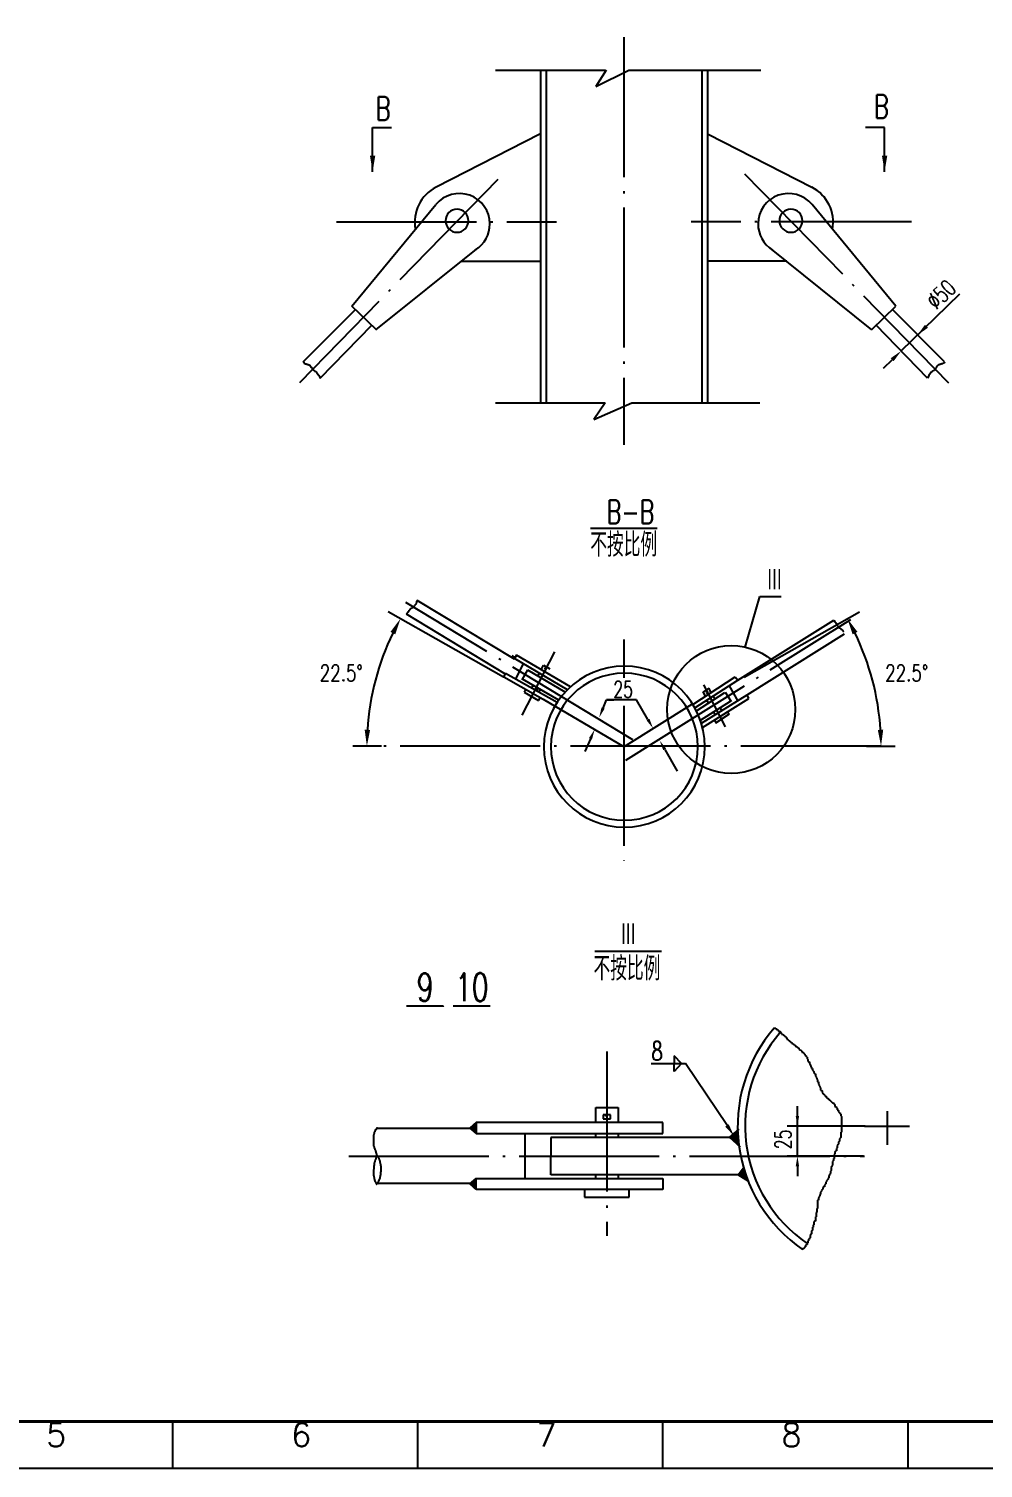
# Model space of a CAD drawing. Extents: x 2817 to 3664, y -393 to 201.
# Drawn here: x 3048.5 to 3252.9, y -392.6 to -84.2 of the extents above; entities that cross this region are included whole.
import ezdxf
from ezdxf.enums import TextEntityAlignment as Align

# ---------------------------------------------------------------- set-up
doc = ezdxf.new("R2010")
doc.units = 0
doc.header["$MEASUREMENT"] = 0
doc.linetypes.add('DASHDOT-M', pattern=[36.5, 30, -3, 0.5, -3])
doc.layers.get('0').update_dxf_attribs({"linetype": 'CONTINUOUS'})
doc.layers.get('DEFPOINTS').update_dxf_attribs({"linetype": 'CONTINUOUS'})
for name, color, linetype in [('CEN', 1, 'DASHDOT-M'), ('DIM', 5, 'CONTINUOUS'), ('TK', 5, 'CONTINUOUS')]:
    doc.layers.add(name, color=color, linetype=linetype)
doc.styles.add('HZTXT', font='txt', dxfattribs={"width": 0.75, "bigfont": 'HZTXT'})
doc.styles.add('ROMANS', font='TXT.SHX', dxfattribs={"width": 0.7, "height": 6})
doc.dimstyles.get("Standard").update_dxf_attribs({"dimtxt": 3.5, "dimasz": 3.5, "dimexe": 3, "dimexo": 0.063, "dimgap": 0.8, "dimtad": 1, "dimzin": 0, "dimdsep": 46, "dimtxsty": 'HZTXT', "dimcen": 0.09, "dimclrd": 5, "dimclre": 5, "dimclrt": 1, "dimadec": 0, "dimazin": 0, "dimtfac": 0.857143, "dimtofl": 0, "dimtmove": 2, "dimatfit": 3, "dimfxl": 0, "dimtolj": 1, "dimtzin": 0, "dimarcsym": 0})

# ---------------------------------------------------------------- blocks, each defined once
blk = doc.blocks.new('*X1')
at = {"color": 0}
for p, q in [((905.37, 313.39), (906.66, 314.67)), ((905.85, 312.98), (905.37, 313.46)), ((905.47, 313.31), (907, 314.84)), ((907, 312.01), (905.47, 313.54)), ((905.56, 313.23), (907, 314.66)), ((907, 312.19), (905.56, 313.63)), ((907, 312.36), (905.65, 313.72)), ((905.66, 313.15), (907, 314.49)), ((907, 312.54), (905.74, 313.8)), ((905.75, 313.06), (907, 314.31)), ((907, 312.72), (905.83, 313.89)), ((905.85, 312.98), (907, 314.13)), ((907, 312.89), (905.92, 313.97)), ((905.94, 312.9), (907, 313.96)), ((907, 313.07), (906.01, 314.06)), ((906.04, 312.82), (907, 313.78)), ((907, 313.25), (906.1, 314.15)), ((906.14, 312.74), (907, 313.6)), ((907, 313.42), (906.19, 314.23)), ((906.23, 312.66), (907, 313.43)), ((907, 313.6), (906.28, 314.32)), ((906.33, 312.58), (907, 313.25)), ((907, 313.78), (906.37, 314.4)), ((906.42, 312.49), (907, 313.07)), ((907, 313.95), (906.46, 314.49)), ((906.52, 312.41), (907, 312.9)), ((907, 314.13), (906.55, 314.58)), ((906.61, 312.33), (907, 312.72)), ((907, 314.31), (906.64, 314.66)), ((906.71, 312.25), (907, 312.54)), ((907, 314.48), (906.74, 314.75)), ((906.8, 312.17), (907, 312.37)), ((907, 314.66), (906.83, 314.83)), ((907, 314.84), (906.92, 314.92)), ((906.9, 312.09), (907, 312.19)), ((906.99, 312.01), (907, 312.01))]:
    blk.add_line(p, q, dxfattribs=at)
blk = doc.blocks.new('*D9')
at = {"color": 5, "linetype": 'ByBlock'}
for p, q in [((3055.68, 1413.24), (3030.98, 1427.23)), ((3029.52, 1398.44), (3023.39, 1398.44))]:
    blk.add_line(p, q, dxfattribs=at)
blk.add_arc((3081.81, 1398.44), 55.42, 154.094, 176.3808, dxfattribs=at)
for points in [[(3031.45, 1422.92), (3032.48, 1422.38), (3033.59, 1425.75)], [(3027.09, 1401.92), (3025.92, 1401.96), (3026.39, 1398.44)]]:
    blk.add_solid(points, dxfattribs=at)
at = {"layer": 'DEFPOINTS', "color": 0, "linetype": 'ByBlock'}
for p in [(3029.63, 1417.11), (3055.73, 1413.21), (3066.66, 1407.02), (3029.58, 1398.44), (3119.91, 1398.44)]:
    blk.add_point(p, dxfattribs=at)
at = {"color": 1, "linetype": 'ByBlock', "insert": (3020.9, 1414.11), "char_height": 3.5, "attachment_point": 5, "style": 'HZTXT'}
blk.add_mtext('\\A1;22.5°', dxfattribs=at)
blk = doc.blocks.new('*D17')
at = {"color": 5, "linetype": 'ByBlock'}
for p, q in [((3201.77, -223.12), (3226.47, -209.13)), ((3227.94, -237.92), (3234.06, -237.92))]:
    blk.add_line(p, q, dxfattribs=at)
blk.add_arc((3175.64, -237.92), 55.42, 3.6192, 25.906, dxfattribs=at)
for points in [[(3224.97, -213.98), (3226.01, -213.43), (3223.86, -210.61)], [(3231.53, -234.4), (3230.37, -234.44), (3231.06, -237.92)]]:
    blk.add_solid(points, dxfattribs=at)
at = {"layer": 'DEFPOINTS', "color": 0, "linetype": 'ByBlock'}
for p in [(3227.82, -219.25), (3201.72, -223.15), (3190.79, -229.34), (3137.55, -237.92), (3227.87, -237.92)]:
    blk.add_point(p, dxfattribs=at)
at = {"color": 1, "linetype": 'ByBlock', "insert": (3236.55, -222.25), "char_height": 3.5, "attachment_point": 5, "style": 'HZTXT'}
blk.add_mtext('\\A1;22.5°', dxfattribs=at)

msp = doc.modelspace()

# ---------------------------------------------------------------- linework, layer by layer
for p, q in [((3158.1217, -93.0902), (3158.1217, -164.2016)), ((3159.3217, -93.0902), (3159.3217, -164.2016)), ((3192.6876, -93.0902), (3192.6876, -164.2016)), ((3193.8876, -93.0902), (3193.8876, -164.2016)), ((3122.1773, -105.4081), (3126.2473, -105.4081)), ((3157.9567, -106.8026), (3135.7785, -118.1683)), ((3194.0526, -106.8026), (3216.2307, -118.1683)), ((3231.8252, -105.4081), (3227.7552, -105.4081)), ((3117.7507, -143.6427), (3135.7313, -121.8893)), ((3234.2586, -143.6427), (3216.278, -121.8893)), ((3122.8871, -148.7023), (3144.756, -131.1528)), ((3229.1222, -148.7023), (3207.2533, -131.1528)), ((3141.1534, -134.0438), (3157.9567, -134.0438)), ((3210.8559, -134.0438), (3194.0526, -134.0438)), ((3107.3369, -155.5966), (3118.5076, -144.3807)), ((3122.9161, -148.679), (3117.7507, -143.6427)), ((3229.0932, -148.679), (3234.2586, -143.6427)), ((3244.6567, -155.581), (3233.5017, -144.3807)), ((3110.9586, -159.1097), (3121.9827, -147.769)), ((3241.014, -159.0719), (3230.0266, -147.769)), ((3150.631, -222.4844), (3129.4632, -209.6709)), ((3152.58, -219.3223), (3131.7173, -206.6936)), ((3200.3753, -223.7836), (3220.9425, -210.938)), ((3202.3683, -226.9182), (3223.2336, -213.8863)), ((3153.0158, -218.4286), (3152.5284, -219.149)), ((3164.5812, -225.2343), (3153.0158, -218.4286)), ((3163.8998, -225.8773), (3152.5284, -219.149)), ((3154.4158, -220.2657), (3152.7247, -223.6218)), ((3155.3642, -221.5978), (3154.1672, -223.6799)), ((3163.4454, -226.3476), (3155.3967, -221.6406)), ((3158.2976, -221.5367), (3158.7915, -220.5998)), ((3158.7915, -220.5998), (3160.1402, -221.3702)), ((3150.291, -223.1481), (3150.6712, -222.3658)), ((3161.2161, -229.3355), (3150.291, -223.1481)), ((3161.6929, -228.573), (3150.6712, -222.3658)), ((3162.0563, -228.0456), (3154.2631, -223.604)), ((3156.2148, -225.4879), (3156.5275, -224.8946)), ((3157.5722, -222.9128), (3157.8854, -222.3187)), ((3190.7656, -228.9717), (3199.8576, -223.0847)), ((3191.216, -229.7455), (3200.3753, -223.7836)), ((3198.5374, -224.98), (3200.3702, -228.2607)), ((3199.8576, -223.0847), (3200.3753, -223.7836)), ((3155.0778, -225.776), (3154.6686, -226.3808)), ((3154.6686, -226.3808), (3157.6895, -228.1156)), ((3157.5489, -225.4361), (3157.3327, -226.0638)), ((3158.0175, -227.4805), (3157.6895, -228.1156)), ((3158.0448, -225.7593), (3157.7493, -226.3521)), ((3191.5173, -230.321), (3197.6161, -226.3955)), ((3192.5887, -232.9901), (3202.3683, -226.9182)), ((3192.8381, -233.8903), (3202.7815, -227.6835)), ((3194.1799, -225.5006), (3192.8653, -226.328)), ((3192.906, -226.2954), (3193.4122, -227.2106)), ((3193.7839, -228.1583), (3194.1052, -228.7392)), ((3194.7134, -226.4156), (3194.1799, -225.5006)), ((3195.4969, -227.7595), (3195.1586, -227.1793)), ((3197.6467, -226.3513), (3198.9315, -228.3804)), ((3202.7815, -227.6835), (3202.3683, -226.9182)), ((3192.3821, -232.3595), (3198.8325, -228.3087)), ((3195.1463, -230.6236), (3195.4669, -231.2031)), ((3198.546, -231.1003), (3195.6019, -232.9625)), ((3196.963, -230.2742), (3196.6252, -229.6948)), ((3198.1113, -230.5135), (3198.546, -231.1003)), ((3195.3884, -232.3894), (3195.7432, -233.0099)), ((3169.9461, -315.3268), (3174.7461, -315.3268)), ((3169.9461, -318.5268), (3169.9461, -315.3268)), ((3171.5461, -316.9268), (3171.5461, -317.7268)), ((3173.1461, -316.9268), (3171.5461, -316.9268)), ((3173.1461, -317.7268), (3173.1461, -316.9268)), ((3174.7461, -315.3268), (3174.7461, -318.5268)), ((3143.0412, -319.8128), (3123.1196, -319.8128)), ((3144.3461, -318.5268), (3143.0151, -319.7905)), ((3143.0151, -319.7905), (3144.3461, -320.9268)), ((3184.3461, -318.5268), (3144.3461, -318.5268)), ((3144.3461, -318.5268), (3144.3461, -320.9268)), ((3171.5461, -317.7268), (3173.1461, -317.7268)), ((3184.3461, -320.9268), (3184.3461, -318.5268)), ((3200.5786, -319.9681), (3198.5743, -321.7153)), ((3144.3461, -320.9268), (3172.3461, -320.9268)), ((3154.7461, -320.9268), (3154.7461, -330.5268)), ((3198.5875, -321.7268), (3160.3461, -321.7268)), ((3160.3461, -321.7268), (3160.3461, -325.7268)), ((3169.9461, -321.7268), (3169.9461, -320.9268)), ((3172.3461, -320.9268), (3184.3461, -320.9268)), ((3174.7461, -320.9268), (3174.7461, -321.7268)), ((3198.5743, -321.7153), (3200.9197, -323.7608)), ((3160.3461, -329.7268), (3160.3461, -325.7268)), ((3200.4507, -329.7268), (3160.3461, -329.7268)), ((3169.9461, -330.5268), (3169.9461, -329.7268)), ((3174.7461, -329.7268), (3174.7461, -330.5268)), ((3200.4506, -329.7269), (3201.73, -328.0223)), ((3202.7534, -331.1758), (3200.4506, -329.7269)), ((3144.3747, -331.6408), (3123.1196, -331.6408)), ((3143.0151, -331.663), (3144.3461, -330.5268)), ((3144.3461, -332.9268), (3143.0151, -331.663)), ((3144.3461, -330.5268), (3172.3461, -330.5268)), ((3144.3461, -332.9268), (3144.3461, -330.5268)), ((3184.3461, -332.9268), (3144.3461, -332.9268)), ((3167.5461, -332.9268), (3167.5461, -334.5268)), ((3172.3461, -330.5268), (3184.3461, -330.5268)), ((3177.1461, -334.5268), (3177.1461, -332.9268)), ((3184.3461, -330.5268), (3184.3461, -332.9268)), ((3167.5461, -334.5268), (3177.1461, -334.5268))]:
    msp.add_line(p, q)
at = {"color": 0}
for p, q in [((3144.3461, -318.6571), (3144.2793, -318.5903)), ((3198.7182, -321.8407), (3200.3581, -320.2008)), ((3198.7937, -321.9066), (3200.3621, -320.3382)), ((3198.8692, -321.9725), (3200.3667, -320.475)), ((3144.2646, -320.8572), (3144.3461, -320.7756)), ((3144.3409, -320.9223), (3144.3461, -320.917))]:
    msp.add_line(p, q, dxfattribs=at)
for centre, radius, start, end in [((3139.6096, -125.6438), 8.4, 117.133988, 190.585139), ((3140.7606, -126.0464), 6.525, 360, 140.424037), ((3211.2487, -126.0464), 6.525, 39.575963, 180), ((3212.3997, -125.6438), 8.4, 349.414861, 62.866012), ((3140.249, -125.3646), 2.475, 0, 180), ((3211.7603, -125.3646), 2.475, 0, 180), ((3140.249, -125.3646), 2.475, 180, 0), ((3140.7606, -126.0464), 6.525, 302.257391, 0), ((3211.2487, -126.0464), 6.525, 180, 237.742609), ((3211.7603, -125.3646), 2.475, 180, 0), ((3176.0958, -238.0445), 17.25, 0, 180), ((3159.1949, -221.4211), 0.18, 172.5, 352.5), ((3159.1949, -221.4211), 0.18, 352.5, 172.5), ((3176.0958, -238.0445), 15.75, 0, 180), ((3193.812, -226.3384), 0.18, 9.948013, 189.948013), ((3193.812, -226.3384), 0.18, 189.948013, 9.948013), ((3176.0958, -238.0445), 17.25, 180, 0), ((3176.0958, -238.0445), 15.75, 180, 0), ((3232.3461, -319.3268), 32, 138.971742, 235.614221), ((3232.3461, -319.3268), 30.4, 138.751592, 235.749654)]:
    msp.add_arc(centre, radius, start, end)
at = {"layer": 'CEN'}
for p, q in [((3176.0046, -86.0014), (3176.0046, -173.3491)), ((3148.9742, -116.5202), (3106.5014, -160.0814)), ((3201.834, -115.2883), (3245.5079, -160.0814)), ((3114.442, -125.6126), (3161.5894, -125.6126)), ((3237.5673, -125.6126), (3190.4199, -125.6126)), ((3177.8908, -236.5504), (3129.2742, -207.1215)), ((3176.3734, -240.9052), (3224.5743, -210.8003)), ((3176.0046, -215.0854), (3176.0046, -223.2974)), ((3152.6968, -218.9001), (3152.0278, -218.5138)), ((3161.103, -217.7064), (3154.152, -231.2833)), ((3193.0435, -224.7509), (3197.6784, -233.804)), ((3176.1153, -238.1696), (3158.7718, -227.9076)), ((3175.9978, -238.0523), (3190.7016, -228.8688)), ((3176.0046, -229.3114), (3176.0046, -262.3897)), ((3231.0599, -237.9167), (3124.1351, -237.9167)), ((3172.3461, -303.3268), (3172.3461, -342.7927)), ((3232.3461, -316.1268), (3232.3461, -323.3268)), ((3227.5461, -319.3268), (3232.3461, -319.3268)), ((3232.3461, -319.3268), (3237.1461, -319.3268)), ((3117.0691, -325.7268), (3227.5461, -325.7268))]:
    msp.add_line(p, q, dxfattribs=at)
at = {"layer": 'DIM'}
for p, q in [((3148.4639, -93.0902), (3171.9685, -93.0902)), ((3169.9804, -96.6222), (3177.0492, -93.0902)), ((3172.1894, -93.0902), (3169.9804, -96.6222)), ((3177.0492, -93.0902), (3205.3241, -93.0902)), ((3242.7148, -146.0947), (3247.934, -141.006)), ((3235.3651, -153.2608), (3242.7148, -146.0947)), ((3107.3525, -155.581), (3107.4205, -155.7845)), ((3107.4205, -155.7845), (3107.5267, -155.8554)), ((3107.5267, -155.8554), (3107.633, -155.9262)), ((3107.633, -155.9262), (3107.7393, -155.997)), ((3107.7393, -155.997), (3107.8456, -155.997)), ((3107.8456, -155.997), (3107.9519, -156.0324)), ((3107.9519, -156.0324), (3108.0582, -156.1032)), ((3108.0582, -156.1032), (3108.1645, -156.1032)), ((3108.1645, -156.1032), (3108.2708, -156.1386)), ((3108.2708, -156.1386), (3108.377, -156.174)), ((3108.377, -156.174), (3108.4833, -156.2448)), ((3108.4833, -156.2448), (3108.5896, -156.2448)), ((3108.5896, -156.2448), (3108.6959, -156.3156)), ((3108.6959, -156.3156), (3108.9085, -156.5281)), ((3108.9085, -156.5281), (3109.0502, -156.7405)), ((3109.0502, -156.7405), (3109.1565, -156.8113)), ((3109.1565, -156.8113), (3109.1919, -156.9175)), ((3109.1919, -156.9175), (3109.2628, -157.0237)), ((3109.2628, -157.0237), (3109.4045, -157.2362)), ((3109.4045, -157.2362), (3109.5108, -157.307)), ((3233.4402, -155.1376), (3231.507, -157.0225)), ((3242.6048, -157.2362), (3242.4985, -157.307)), ((3242.7465, -157.0237), (3242.6048, -157.2362)), ((3242.8174, -156.9175), (3242.7465, -157.0237)), ((3242.8528, -156.8113), (3242.8174, -156.9175)), ((3242.9591, -156.7405), (3242.8528, -156.8113)), ((3243.1008, -156.5281), (3242.9591, -156.7405)), ((3243.3134, -156.3156), (3243.1008, -156.5281)), ((3243.4197, -156.2448), (3243.3134, -156.3156)), ((3243.526, -156.2448), (3243.4197, -156.2448)), ((3243.6322, -156.174), (3243.526, -156.2448)), ((3243.7385, -156.1386), (3243.6322, -156.174)), ((3243.8448, -156.1032), (3243.7385, -156.1386)), ((3243.9511, -156.1032), (3243.8448, -156.1032)), ((3244.0574, -156.0324), (3243.9511, -156.1032)), ((3244.1637, -155.997), (3244.0574, -156.0324)), ((3244.27, -155.997), (3244.1637, -155.997)), ((3244.3763, -155.9262), (3244.27, -155.997)), ((3244.4825, -155.8554), (3244.3763, -155.9262)), ((3244.5888, -155.7845), (3244.4825, -155.8554)), ((3244.6567, -155.581), (3244.5888, -155.7845)), ((3109.5108, -157.307), (3109.5816, -157.4132)), ((3109.5816, -157.4132), (3109.6879, -157.4486)), ((3109.6879, -157.4486), (3109.7588, -157.5548)), ((3109.7588, -157.5548), (3109.8651, -157.5902)), ((3109.8651, -157.5902), (3109.9714, -157.661)), ((3109.9714, -157.661), (3110.1839, -157.8026)), ((3110.1839, -157.8026), (3110.4674, -158.2275)), ((3110.4674, -158.2275), (3110.5382, -158.3337)), ((3110.5382, -158.3337), (3110.6799, -158.5462)), ((3110.6799, -158.5462), (3110.7508, -158.6524)), ((3110.7508, -158.6524), (3110.7862, -158.7586)), ((3110.7862, -158.7586), (3110.9953, -159.0719)), ((3241.2231, -158.7586), (3241.014, -159.0719)), ((3241.2585, -158.6524), (3241.2231, -158.7586)), ((3241.3293, -158.5462), (3241.2585, -158.6524)), ((3241.4711, -158.3337), (3241.3293, -158.5462)), ((3241.5419, -158.2275), (3241.4711, -158.3337)), ((3241.8254, -157.8026), (3241.5419, -158.2275)), ((3242.0379, -157.661), (3241.8254, -157.8026)), ((3242.1442, -157.5902), (3242.0379, -157.661)), ((3242.2505, -157.5548), (3242.1442, -157.5902)), ((3242.3214, -157.4486), (3242.2505, -157.5548)), ((3242.4276, -157.4132), (3242.3214, -157.4486)), ((3242.4985, -157.307), (3242.4276, -157.4132)), ((3148.4639, -164.3921), (3171.9685, -164.3921)), ((3169.5386, -167.9241), (3177.7119, -164.3921)), ((3171.9685, -164.3921), (3169.5386, -167.9241)), ((3177.7119, -164.3921), (3205.1032, -164.3921)), ((3168.8298, -191.2093), (3183.0858, -191.2093)), ((3201.952, -216.6833), (3205.0965, -205.8741)), ((3205.0965, -205.8741), (3209.646, -205.8741)), ((3129.7914, -209.1858), (3129.4632, -209.6709)), ((3129.8172, -208.9902), (3129.7914, -209.1858)), ((3129.915, -209.0031), (3129.8172, -208.9902)), ((3129.9768, -208.9118), (3129.915, -209.0031)), ((3130.0386, -208.8205), (3129.9768, -208.9118)), ((3130.1004, -208.7291), (3130.0386, -208.8205)), ((3130.1622, -208.6378), (3130.1004, -208.7291)), ((3130.2664, -208.6018), (3130.1622, -208.6378)), ((3130.2793, -208.504), (3130.2664, -208.6018)), ((3130.3836, -208.468), (3130.2793, -208.504)), ((3130.4879, -208.432), (3130.3836, -208.468)), ((3130.5497, -208.3407), (3130.4879, -208.432)), ((3130.6475, -208.3536), (3130.5497, -208.3407)), ((3130.7093, -208.2622), (3130.6475, -208.3536)), ((3130.8135, -208.2262), (3130.7093, -208.2622)), ((3130.8753, -208.1349), (3130.8135, -208.2262)), ((3130.9796, -208.0989), (3130.8753, -208.1349)), ((3131.0414, -208.0076), (3130.9796, -208.0989)), ((3131.1032, -207.9162), (3131.0414, -208.0076)), ((3131.165, -207.8249), (3131.1032, -207.9162)), ((3131.2268, -207.7336), (3131.165, -207.8249)), ((3131.3503, -207.5509), (3131.2268, -207.7336)), ((3131.4121, -207.4596), (3131.3503, -207.5509)), ((3131.425, -207.3618), (3131.4121, -207.4596)), ((3131.4868, -207.2705), (3131.425, -207.3618)), ((3131.5486, -207.1792), (3131.4868, -207.2705)), ((3131.5872, -206.8858), (3131.5486, -207.1792)), ((3131.649, -206.7945), (3131.5872, -206.8858)), ((3131.7108, -206.7032), (3131.649, -206.7945)), ((3131.7173, -206.6936), (3131.7108, -206.7032)), ((3220.9425, -210.938), (3221.1946, -211.3105)), ((3221.0494, -211.0959), (3221.122, -211.2032)), ((3221.1946, -211.3105), (3221.2672, -211.4178)), ((3221.2672, -211.4178), (3221.3822, -211.4027)), ((3221.3822, -211.4027), (3221.3973, -211.5176)), ((3221.3973, -211.5176), (3221.4699, -211.6249)), ((3221.4699, -211.6249), (3221.5425, -211.7323)), ((3221.5425, -211.7323), (3221.5577, -211.8472)), ((3221.5577, -211.8472), (3221.6303, -211.9545)), ((3221.6303, -211.9545), (3221.6454, -212.0694)), ((3221.6454, -212.0694), (3221.7679, -212.1117)), ((3221.7679, -212.1117), (3221.8406, -212.219)), ((3221.8406, -212.219), (3221.9132, -212.3264)), ((3221.9132, -212.3264), (3222.0357, -212.3687)), ((3222.0357, -212.3687), (3222.0508, -212.4836)), ((3222.0508, -212.4836), (3222.1234, -212.5909)), ((3222.1234, -212.5909), (3222.2384, -212.5758)), ((3222.2384, -212.5758), (3222.311, -212.6831)), ((3222.311, -212.6831), (3222.4336, -212.7254)), ((3222.4336, -212.7254), (3222.4487, -212.8403)), ((3222.4487, -212.8403), (3222.5712, -212.8826)), ((3222.5712, -212.8826), (3222.6439, -212.99)), ((3222.6439, -212.99), (3222.7664, -213.0323)), ((3222.7664, -213.0323), (3222.7815, -213.1472)), ((3222.7815, -213.1472), (3222.9116, -213.2469)), ((3222.9081, -213.2202), (3222.9807, -213.3275)), ((3222.9807, -213.3275), (3223.0533, -213.4348)), ((3171.5365, -229.7544), (3172.2722, -227.9834)), ((3178.6991, -227.9834), (3172.2722, -227.9834)), ((3172.2778, -227.9829), (3173.8134, -227.9829)), ((3181.1502, -232.219), (3178.6991, -227.9834)), ((3168.8251, -236.3517), (3167.5985, -239.0408)), ((3184.7314, -238.6064), (3187.4057, -243.2618)), ((3169.7325, -281.8423), (3184.0399, -281.8423)), ((3208.0144, -298.321), (3208.4959, -298.321)), ((3208.4959, -298.321), (3208.4959, -298.4814)), ((3208.4959, -298.4814), (3208.6564, -298.4814)), ((3208.6564, -298.4814), (3208.6564, -298.6417)), ((3208.6564, -298.6417), (3208.9774, -298.6417)), ((3208.9774, -298.6417), (3208.9774, -298.8021)), ((3208.9774, -298.8021), (3209.1379, -298.8021)), ((3209.1379, -298.8021), (3209.1379, -298.9625)), ((3209.1379, -298.9625), (3209.4589, -298.9625)), ((3209.4589, -298.9625), (3209.4589, -299.2833)), ((3209.4589, -299.2833), (3209.6194, -299.2833)), ((3209.6194, -299.2833), (3209.7799, -299.4437)), ((3209.7799, -299.4437), (3209.7799, -299.6041)), ((3209.7799, -299.6041), (3209.9404, -299.6041)), ((3209.9404, -299.6041), (3210.1009, -299.7645)), ((3210.1009, -299.7645), (3210.2614, -299.7645)), ((3210.2614, -299.7645), (3210.2614, -299.9248)), ((3210.2614, -299.9248), (3210.4219, -299.9248)), ((3210.4219, -299.9248), (3210.4219, -300.0852)), ((3210.4219, -300.0852), (3210.5824, -300.0852)), ((3210.5824, -300.0852), (3210.5824, -300.2456)), ((3210.5824, -300.2456), (3210.7429, -300.2456)), ((3210.7429, -300.2456), (3210.7429, -300.406)), ((3210.7429, -300.406), (3210.9034, -300.406)), ((3210.9034, -300.406), (3210.9034, -300.7268)), ((3210.9034, -300.7268), (3211.0638, -300.7268)), ((3211.0638, -300.7268), (3211.2243, -300.8872)), ((3211.2243, -300.8872), (3211.3848, -301.0475)), ((3211.3848, -301.0475), (3211.5453, -301.0475)), ((3211.5453, -301.0475), (3211.5453, -301.2079)), ((3211.5453, -301.2079), (3211.7058, -301.2079)), ((3211.7058, -301.2079), (3211.7058, -301.3683)), ((3211.7058, -301.3683), (3211.8663, -301.3683)), ((3211.8663, -301.3683), (3211.8663, -301.5287)), ((3211.8663, -301.5287), (3212.0268, -301.5287)), ((3212.0268, -301.5287), (3212.1873, -301.6891)), ((3212.1873, -301.6891), (3212.3478, -301.6891)), ((3212.3478, -301.6891), (3212.3478, -301.8495)), ((3212.3478, -301.8495), (3212.5083, -301.8495)), ((3212.5083, -301.8495), (3212.5083, -302.0099)), ((3212.5083, -302.0099), (3212.6688, -302.0099)), ((3212.6688, -302.0099), (3212.6688, -302.1703)), ((3212.6688, -302.1703), (3212.9898, -302.1703)), ((3212.9898, -302.1703), (3212.9898, -302.3306)), ((3186.733, -304.2533), (3186.733, -305.9275)), ((3188.3619, -305.9275), (3186.733, -304.2533)), ((3212.9898, -302.3306), (3213.1503, -302.491)), ((3213.1503, -302.491), (3213.3108, -302.491)), ((3213.3108, -302.491), (3213.4713, -302.6514)), ((3213.4713, -302.6514), (3213.4713, -302.8118)), ((3213.4713, -302.8118), (3213.6318, -302.8118)), ((3213.6318, -302.8118), (3213.6318, -302.9722)), ((3213.6318, -302.9722), (3213.7923, -302.9722)), ((3213.7923, -302.9722), (3214.1132, -303.293)), ((3214.1132, -303.293), (3214.1132, -303.4533)), ((3214.1132, -303.4533), (3214.2737, -303.4533)), ((3214.2737, -303.4533), (3214.4342, -303.6137)), ((3214.4342, -303.6137), (3214.5947, -303.7741)), ((3214.5947, -303.7741), (3214.5947, -303.9345)), ((3214.5947, -303.9345), (3214.7552, -303.9345)), ((3214.7552, -303.9345), (3214.7552, -304.0949)), ((3214.7552, -304.0949), (3214.9157, -304.0949)), ((3214.9157, -304.0949), (3214.9157, -304.2553)), ((3214.9157, -304.2553), (3215.0762, -304.4157)), ((3215.0762, -304.4157), (3215.0762, -304.576)), ((3215.0762, -304.576), (3215.2367, -304.576)), ((3215.2367, -304.576), (3215.2367, -304.8968)), ((3215.2367, -304.8968), (3215.3972, -305.0572)), ((3215.3972, -305.0572), (3215.3972, -305.378)), ((3181.8345, -305.9161), (3184.5345, -305.9161)), ((3184.5345, -305.9161), (3189.1724, -305.9161)), ((3188.3619, -305.9275), (3186.733, -307.6018)), ((3186.733, -307.6018), (3186.733, -305.9275)), ((3198.211, -319.2843), (3189.1724, -305.9161)), ((3215.3972, -305.378), (3215.5577, -305.5384)), ((3215.5577, -305.5384), (3215.7182, -305.5384)), ((3215.7182, -305.5384), (3215.7182, -305.8591)), ((3215.7182, -305.8591), (3215.8787, -306.0195)), ((3215.8787, -306.0195), (3215.8787, -306.3403)), ((3215.8787, -306.3403), (3216.0392, -306.3403)), ((3216.0392, -306.3403), (3216.0392, -306.5007)), ((3216.0392, -306.5007), (3216.1997, -306.6611)), ((3216.1997, -306.6611), (3216.1997, -306.9818)), ((3216.1997, -306.9818), (3216.3602, -306.9818)), ((3216.3602, -306.9818), (3216.3602, -307.3026)), ((3216.3602, -307.3026), (3216.6812, -307.6234)), ((3216.6812, -307.6234), (3216.6812, -307.7838)), ((3216.6812, -307.7838), (3216.8417, -307.9442)), ((3216.8417, -307.9442), (3216.8417, -308.1045)), ((3216.8417, -308.1045), (3217.0022, -308.1045)), ((3217.0022, -308.1045), (3217.0022, -308.5857)), ((3217.0022, -308.5857), (3217.1626, -308.7461)), ((3217.1626, -308.7461), (3217.1626, -308.9065)), ((3217.1626, -308.9065), (3217.3231, -309.0669)), ((3217.3231, -309.0669), (3217.3231, -309.2273)), ((3217.3231, -309.2273), (3217.4836, -309.3876)), ((3217.4836, -309.3876), (3217.4836, -309.8688)), ((3217.4836, -309.8688), (3217.6441, -309.8688)), ((3217.6441, -309.8688), (3217.6441, -310.35)), ((3217.6441, -310.35), (3217.8046, -310.5103)), ((3217.8046, -310.5103), (3217.8046, -310.6707)), ((3217.8046, -310.6707), (3217.9651, -310.8311)), ((3217.9651, -310.8311), (3217.9651, -310.9915)), ((3217.9651, -310.9915), (3218.1256, -311.1519)), ((3218.1256, -311.1519), (3218.1256, -311.6331)), ((3218.1256, -311.6331), (3218.2861, -311.6331)), ((3218.2861, -311.6331), (3218.4466, -311.7934)), ((3218.4466, -311.7934), (3218.4466, -312.1142)), ((3218.4466, -312.1142), (3218.6071, -312.2746)), ((3218.6071, -312.2746), (3218.6071, -312.435)), ((3218.6071, -312.435), (3218.7676, -312.435)), ((3218.7676, -312.435), (3218.9281, -312.5954)), ((3218.9281, -312.5954), (3218.9281, -312.7558)), ((3218.9281, -312.7558), (3219.0886, -312.7558)), ((3219.0886, -312.7558), (3219.0886, -312.9161)), ((3219.0886, -312.9161), (3219.2491, -312.9161)), ((3219.2491, -312.9161), (3219.4096, -313.0765)), ((3219.4096, -313.0765), (3219.4096, -313.2369)), ((3219.4096, -313.2369), (3219.5701, -313.2369)), ((3219.5701, -313.2369), (3219.5701, -313.3973)), ((3219.5701, -313.3973), (3219.7306, -313.3973)), ((3219.7306, -313.3973), (3219.8911, -313.5577)), ((3219.8911, -313.5577), (3219.8911, -313.7181)), ((3219.8911, -313.7181), (3220.0515, -313.7181)), ((3220.0515, -313.7181), (3220.212, -313.8785)), ((3220.212, -313.8785), (3220.3725, -314.0388)), ((3220.3725, -314.0388), (3220.6935, -314.3596)), ((3220.6935, -314.3596), (3220.854, -314.3596)), ((3220.854, -314.3596), (3221.0145, -314.52)), ((3221.0145, -314.52), (3221.0145, -314.6804)), ((3213.1503, -325.7268), (3213.1503, -315.0116)), ((3221.0145, -314.6804), (3221.175, -314.6804)), ((3221.175, -314.6804), (3221.175, -315.0012)), ((3221.175, -315.0012), (3221.3355, -315.1616)), ((3221.3355, -315.1616), (3221.496, -315.1616)), ((3221.496, -315.1616), (3221.496, -315.4823)), ((3221.496, -315.4823), (3221.6565, -315.4823)), ((3221.6565, -315.4823), (3221.6565, -315.8031)), ((3221.6565, -315.8031), (3221.817, -315.8031)), ((3221.817, -315.8031), (3221.9775, -315.9635)), ((3221.9775, -315.9635), (3221.9775, -316.2843)), ((3221.9775, -316.2843), (3222.138, -316.4446)), ((3222.138, -316.4446), (3222.2985, -316.4446)), ((3222.2985, -316.4446), (3222.2985, -316.7654)), ((3222.2985, -316.7654), (3222.459, -316.7654)), ((3222.459, -316.7654), (3222.459, -317.0862)), ((3222.459, -317.0862), (3222.6195, -317.2466)), ((3222.6195, -317.2466), (3222.6195, -320.6147)), ((3122.5358, -320.6852), (3122.4855, -320.7857)), ((3122.6363, -320.5345), (3122.5358, -320.5847)), ((3122.5358, -320.5847), (3122.5358, -320.6852)), ((3122.6866, -320.3335), (3122.6363, -320.434)), ((3122.6363, -320.434), (3122.6363, -320.5345)), ((3122.7871, -320.1828), (3122.6866, -320.2331)), ((3122.6866, -320.2331), (3122.6866, -320.3335)), ((3122.8374, -320.0823), (3122.7871, -320.1828)), ((3122.938, -319.9818), (3122.8374, -320.0823)), ((3122.938, -319.8814), (3122.938, -319.9818)), ((3123.0385, -319.8814), (3122.938, -319.8814)), ((3123.0385, -319.7809), (3123.0385, -319.8814)), ((3123.2396, -319.7809), (3123.0385, -319.7809)), ((3143.0439, -319.8151), (3144.0706, -318.7884)), ((3143.4268, -320.142), (3143.046, -319.7612)), ((3144.3461, -320.9199), (3143.1186, -319.6923)), ((3143.1202, -319.8802), (3144.3461, -318.6543)), ((3144.3461, -320.7785), (3143.1911, -319.6234)), ((3143.1965, -319.9453), (3144.3461, -318.7957)), ((3144.3461, -320.637), (3143.2637, -319.5546)), ((3143.2728, -320.0105), (3144.3461, -318.9371)), ((3144.3461, -320.4956), (3143.3362, -319.4857)), ((3143.3491, -320.0756), (3144.3461, -319.0785)), ((3144.3461, -320.3542), (3143.4087, -319.4168)), ((3143.4254, -320.1407), (3144.3461, -319.22)), ((3144.3461, -320.2128), (3143.4813, -319.3479)), ((3143.5016, -320.2059), (3144.3461, -319.3614)), ((3144.3461, -320.0713), (3143.5538, -319.2791)), ((3143.5779, -320.271), (3144.3461, -319.5028)), ((3144.3461, -319.9299), (3143.6264, -319.2102)), ((3143.6542, -320.3361), (3144.3461, -319.6442)), ((3144.3461, -319.7885), (3143.6989, -319.1413)), ((3143.7305, -320.4012), (3144.3461, -319.7856)), ((3144.3461, -319.6471), (3143.7715, -319.0724)), ((3143.8068, -320.4664), (3144.3461, -319.9271)), ((3144.3461, -319.5057), (3143.844, -319.0035)), ((3143.8831, -320.5315), (3144.3461, -320.0685)), ((3144.3461, -319.3642), (3143.9165, -318.9347)), ((3143.9594, -320.5966), (3144.3461, -320.2099)), ((3144.3461, -319.2228), (3143.9891, -318.8658)), ((3144.0357, -320.6618), (3144.3461, -320.3513)), ((3144.3461, -319.0814), (3144.0616, -318.7969)), ((3144.112, -320.7269), (3144.3461, -320.4928)), ((3144.3461, -318.94), (3144.1342, -318.728)), ((3144.1883, -320.792), (3144.3461, -320.6342)), ((3144.3461, -318.7986), (3144.2067, -318.6591)), ((3198.9448, -322.0384), (3200.3719, -320.6112)), ((3200.4045, -321.2582), (3199.7963, -320.65)), ((3200.3957, -321.1081), (3199.8719, -320.5842)), ((3200.3878, -320.9587), (3199.9474, -320.5183)), ((3200.3805, -320.81), (3200.023, -320.4525)), ((3200.374, -320.662), (3200.0985, -320.3866)), ((3200.3682, -320.5148), (3200.1741, -320.3207)), ((3200.3631, -320.3683), (3200.2497, -320.2549)), ((3200.3587, -320.2224), (3200.3252, -320.189)), ((3227.6473, -319.3316), (3210.9903, -319.3316)), ((3222.459, -320.6147), (3222.459, -321.7374)), ((3222.6195, -320.6147), (3222.459, -320.6147)), ((3122.3849, -321.5896), (3122.3347, -321.6901)), ((3122.3347, -321.6901), (3122.3347, -323.3983)), ((3122.3347, -323.3983), (3122.3849, -323.4988)), ((3122.4352, -321.0872), (3122.3849, -321.1876)), ((3122.3849, -321.1876), (3122.3849, -321.5896)), ((3122.3849, -323.4988), (3122.3849, -323.5992)), ((3122.3849, -323.5992), (3122.4352, -323.6997)), ((3122.4855, -320.8862), (3122.4352, -320.9867)), ((3122.4352, -320.9867), (3122.4352, -321.0872)), ((3122.4352, -323.6997), (3122.4855, -323.8002)), ((3122.4855, -320.7857), (3122.4855, -320.8862)), ((3198.7661, -321.8825), (3198.5874, -321.7039)), ((3198.6426, -321.7749), (3199.571, -320.8464)), ((3199.8721, -322.8472), (3198.663, -321.638)), ((3200.6124, -323.446), (3198.7385, -321.5722)), ((3200.5917, -323.284), (3198.8141, -321.5063)), ((3200.5721, -323.1229), (3198.8897, -321.4404)), ((3200.5534, -322.9627), (3198.9652, -321.3746)), ((3199.0203, -322.1043), (3200.3777, -320.7469)), ((3200.5356, -322.8035), (3199.0408, -321.3087)), ((3199.0959, -322.1702), (3200.3839, -320.8821)), ((3200.5187, -322.6452), (3199.1163, -321.2428)), ((3199.1714, -322.236), (3200.3908, -321.0166)), ((3200.5026, -322.4877), (3199.1919, -321.177)), ((3199.2469, -322.3019), (3200.3982, -321.1507)), ((3200.4875, -322.3312), (3199.2674, -321.1111)), ((3199.3225, -322.3678), (3200.4061, -321.2842)), ((3200.4732, -322.1754), (3199.343, -321.0452)), ((3199.398, -322.4337), (3200.4145, -321.4172)), ((3200.4597, -322.0206), (3199.4185, -320.9794)), ((3199.4736, -322.4996), (3200.4234, -321.5497)), ((3200.4471, -321.8665), (3199.4941, -320.9135)), ((3199.5491, -322.5654), (3200.4329, -321.6816)), ((3200.4352, -321.7132), (3199.5697, -320.8476)), ((3199.6246, -322.6313), (3200.4429, -321.8131)), ((3200.4242, -321.5608), (3199.6452, -320.7818)), ((3199.7002, -322.6972), (3200.4533, -321.944)), ((3200.414, -321.4091), (3199.7208, -320.7159)), ((3199.7757, -322.7631), (3200.4643, -322.0745)), ((3199.8513, -322.829), (3200.4758, -322.2044)), ((3199.9268, -322.8948), (3200.4877, -322.3339)), ((3200.0023, -322.9607), (3200.5002, -322.4629)), ((3200.0779, -323.0266), (3200.5131, -322.5914)), ((3200.1534, -323.0925), (3200.5265, -322.7194)), ((3200.229, -323.1584), (3200.5403, -322.847)), ((3200.3045, -323.2243), (3200.5547, -322.9741)), ((3200.38, -323.2901), (3200.5695, -323.1007)), ((3200.4556, -323.356), (3200.5847, -323.2269)), ((3200.5311, -323.4219), (3200.6004, -323.3526)), ((3200.6067, -323.4878), (3200.6165, -323.4779)), ((3221.817, -323.3413), (3221.6565, -323.5017)), ((3221.6565, -323.5017), (3221.6565, -323.9828)), ((3221.817, -323.1809), (3221.817, -323.3413)), ((3221.9775, -323.1809), (3221.817, -323.1809)), ((3222.138, -322.5393), (3221.9775, -322.6997)), ((3221.9775, -322.6997), (3221.9775, -323.1809)), ((3222.2985, -321.8978), (3222.138, -322.0582)), ((3222.138, -322.0582), (3222.138, -322.5393)), ((3222.459, -321.7374), (3222.2985, -321.8978)), ((3122.4855, -323.8002), (3122.5358, -323.9007)), ((3122.5358, -323.9007), (3122.5358, -324.0012)), ((3122.5358, -324.0012), (3122.586, -324.1017)), ((3122.586, -324.1017), (3122.6363, -324.2021)), ((3122.6363, -324.2021), (3122.6866, -324.3026)), ((3122.6866, -326.8147), (3122.6363, -326.9152)), ((3122.6866, -324.3026), (3122.6866, -324.4031)), ((3122.6866, -324.4031), (3122.7369, -324.5036)), ((3122.7369, -326.6137), (3122.6866, -326.7142)), ((3122.6866, -326.7142), (3122.6866, -326.8147)), ((3122.7369, -324.5036), (3122.7871, -324.6041)), ((3122.7871, -326.5132), (3122.7369, -326.6137)), ((3122.7871, -324.6041), (3122.7871, -324.7046)), ((3122.7871, -324.7046), (3122.8374, -324.805)), ((3122.8374, -326.3123), (3122.7871, -326.4128)), ((3122.7871, -326.4128), (3122.7871, -326.5132)), ((3122.8374, -324.805), (3122.8374, -324.9055)), ((3122.8374, -324.9055), (3122.8877, -325.006)), ((3122.8877, -326.1113), (3122.8374, -326.2118)), ((3122.8374, -326.2118), (3122.8374, -326.3123)), ((3122.8877, -325.006), (3122.938, -325.1065)), ((3122.938, -326.0108), (3122.8877, -326.1113)), ((3122.938, -325.1065), (3122.938, -325.207)), ((3122.938, -325.207), (3122.9883, -325.3075)), ((3122.9883, -325.8099), (3122.938, -325.9103)), ((3122.938, -325.9103), (3122.938, -326.0108)), ((3122.9883, -325.3075), (3123.0385, -325.4079)), ((3123.0385, -325.7094), (3122.9883, -325.8099)), ((3123.0385, -325.4079), (3123.0385, -325.5084)), ((3123.0385, -325.5084), (3123.0888, -325.6089)), ((3123.1391, -325.7094), (3123.0385, -325.7094)), ((3123.0888, -325.6089), (3123.1894, -325.6591)), ((3123.1894, -325.6591), (3123.1894, -325.7596)), ((3123.1894, -325.7596), (3123.2396, -325.8601)), ((3123.2396, -325.8601), (3123.3402, -325.9103)), ((3123.3402, -325.9103), (3123.3905, -326.0108)), ((3123.3905, -326.0108), (3123.4407, -326.1113)), ((3123.4407, -326.1113), (3123.491, -326.2118)), ((3123.491, -326.2118), (3123.491, -326.3123)), ((3123.491, -326.3123), (3123.5916, -326.4128)), ((3123.5916, -326.4128), (3123.5916, -326.5132)), ((3123.5916, -326.5132), (3123.6418, -326.6137)), ((3123.6418, -326.6137), (3123.6418, -326.7142)), ((3123.6418, -326.7142), (3123.6921, -326.8147)), ((3123.6921, -326.8147), (3123.7424, -326.9152)), ((3227.3263, -325.7471), (3210.9903, -325.7471)), ((3220.854, -326.7094), (3220.6935, -326.8698)), ((3220.854, -326.2282), (3220.854, -326.7094)), ((3221.0145, -326.2282), (3220.854, -326.2282)), ((3221.175, -325.2659), (3221.0145, -325.4263)), ((3221.0145, -325.4263), (3221.0145, -326.2282)), ((3221.3355, -324.7847), (3221.175, -324.9451)), ((3221.175, -324.9451), (3221.175, -325.2659)), ((3221.3355, -324.6244), (3221.3355, -324.7847)), ((3221.496, -324.6244), (3221.3355, -324.6244)), ((3221.6565, -323.9828), (3221.496, -324.1432)), ((3221.496, -324.1432), (3221.496, -324.6244)), ((3122.4352, -328.5229), (3122.3849, -328.6234)), ((3122.3849, -328.6234), (3122.3849, -329.9297)), ((3122.3849, -329.9297), (3122.4352, -330.0302)), ((3122.4855, -327.719), (3122.4352, -327.8195)), ((3122.4352, -327.8195), (3122.4352, -328.5229)), ((3122.5358, -327.4176), (3122.4855, -327.5181)), ((3122.4855, -327.5181), (3122.4855, -327.719)), ((3122.586, -327.0157), (3122.5358, -327.1161)), ((3122.5358, -327.1161), (3122.5358, -327.4176)), ((3122.6363, -326.9152), (3122.586, -327.0157)), ((3123.7424, -326.9152), (3123.7424, -327.1161)), ((3123.7424, -327.1161), (3123.7927, -327.2166)), ((3123.7927, -327.2166), (3123.7927, -327.4176)), ((3123.7927, -327.4176), (3123.8932, -327.4678)), ((3123.8429, -329.7789), (3123.7927, -329.8794)), ((3123.7927, -329.8794), (3123.7927, -330.0804)), ((3123.8932, -329.6785), (3123.8429, -329.7789)), ((3123.8932, -327.4678), (3123.8932, -327.7693)), ((3123.8932, -327.7693), (3123.9435, -327.8698)), ((3123.9435, -329.0756), (3123.8932, -329.176)), ((3123.8932, -329.176), (3123.8932, -329.6785)), ((3123.9435, -327.8698), (3123.9435, -329.0756)), ((3200.6628, -329.8604), (3200.4844, -329.682)), ((3200.5362, -329.7807), (3201.7187, -328.5983)), ((3201.0442, -330.1003), (3200.545, -329.6012)), ((3201.4256, -330.3403), (3200.6056, -329.5204)), ((3200.623, -329.8354), (3201.7517, -328.7067)), ((3201.807, -330.5803), (3200.6663, -329.4396)), ((3200.7098, -329.89), (3201.7851, -328.8147)), ((3202.1884, -330.8203), (3200.7269, -329.3588)), ((3200.7966, -329.9446), (3201.8187, -328.9225)), ((3202.4879, -330.8369), (3200.8482, -329.1972)), ((3200.8821, -329.1521), (3201.6536, -328.3805)), ((3200.8834, -329.9992), (3201.8527, -329.0299)), ((3202.4008, -330.6084), (3200.9088, -329.1164)), ((3202.3168, -330.3831), (3200.9694, -329.0357)), ((3200.9702, -330.0538), (3201.887, -329.1371)), ((3202.2359, -330.1607), (3201.0301, -328.9549)), ((3201.0571, -330.1084), (3201.9216, -329.2439)), ((3202.1578, -329.9412), (3201.0907, -328.8741)), ((3201.1439, -330.1631), (3201.9565, -329.3504)), ((3202.0825, -329.7244), (3201.1513, -328.7933)), ((3202.0097, -329.5103), (3201.212, -328.7125)), ((3201.2307, -330.2177), (3201.9918, -329.4566)), ((3201.9395, -329.2986), (3201.2726, -328.6317)), ((3201.3075, -328.5852), (3201.6216, -328.2711)), ((3201.3175, -330.2723), (3202.0273, -329.5625)), ((3201.8717, -329.0894), (3201.3332, -328.5509)), ((3201.8062, -328.8824), (3201.3939, -328.4701)), ((3201.4043, -330.3269), (3202.0632, -329.668)), ((3201.7429, -328.6777), (3201.4545, -328.3893)), ((3201.4911, -330.3815), (3202.0993, -329.7733)), ((3201.6817, -328.4751), (3201.5151, -328.3086)), ((3201.6226, -328.2746), (3201.5758, -328.2278)), ((3201.5779, -330.4362), (3202.1358, -329.8783)), ((3213.1503, -327.9071), (3213.1503, -330.0671)), ((3219.8911, -329.9171), (3219.8911, -330.3983)), ((3220.0515, -329.9171), (3219.8911, -329.9171)), ((3220.212, -329.436), (3220.0515, -329.5963)), ((3220.0515, -329.5963), (3220.0515, -329.9171)), ((3220.3725, -328.7944), (3220.212, -328.9548)), ((3220.212, -328.9548), (3220.212, -329.436)), ((3220.533, -327.9925), (3220.3725, -328.1529)), ((3220.3725, -328.1529), (3220.3725, -328.7944)), ((3220.6935, -327.6717), (3220.533, -327.8321)), ((3220.533, -327.8321), (3220.533, -327.9925)), ((3220.6935, -326.8698), (3220.6935, -327.6717)), ((3122.4352, -330.0302), (3122.4352, -330.2311)), ((3122.4352, -330.2311), (3122.4855, -330.3316)), ((3122.4855, -330.3316), (3122.5358, -330.4321)), ((3122.5358, -330.4321), (3122.5358, -330.6331)), ((3122.5358, -330.6331), (3122.586, -330.7335)), ((3122.586, -330.7335), (3122.586, -330.9345)), ((3122.586, -330.9345), (3122.6363, -331.035)), ((3122.6363, -331.035), (3122.6866, -331.1355)), ((3122.6866, -331.1355), (3122.7369, -331.236)), ((3122.7369, -331.236), (3122.7871, -331.3364)), ((3122.7871, -331.3364), (3122.8374, -331.4369)), ((3122.8374, -331.4369), (3122.8374, -331.5374)), ((3122.8374, -331.5374), (3122.938, -331.5876)), ((3122.938, -331.5876), (3122.938, -331.6881)), ((3122.938, -331.6881), (3122.9883, -331.7886)), ((3122.9883, -331.7886), (3123.0888, -331.7886)), ((3123.1391, -331.7384), (3123.0888, -331.7384)), ((3123.1894, -331.6379), (3123.1391, -331.7384)), ((3123.2396, -331.5374), (3123.1894, -331.6379)), ((3123.2899, -331.4369), (3123.2396, -331.5374)), ((3123.3905, -331.2862), (3123.2899, -331.3364)), ((3123.2899, -331.3364), (3123.2899, -331.4369)), ((3123.491, -331.1355), (3123.3905, -331.1857)), ((3123.3905, -331.1857), (3123.3905, -331.2862)), ((3123.5413, -330.8843), (3123.4407, -330.9345)), ((3123.5413, -330.9345), (3123.491, -331.035)), ((3123.491, -331.035), (3123.491, -331.1355)), ((3123.5916, -330.7838), (3123.5413, -330.8843)), ((3123.5916, -330.834), (3123.5413, -330.9345)), ((3123.6418, -330.6833), (3123.5916, -330.7838)), ((3123.6921, -330.4823), (3123.6418, -330.5828)), ((3123.6418, -330.5828), (3123.6418, -330.6833)), ((3123.7424, -330.2814), (3123.6921, -330.3818)), ((3123.6921, -330.3818), (3123.6921, -330.4823)), ((3123.7927, -330.0804), (3123.7424, -330.1809)), ((3123.7424, -330.1809), (3123.7424, -330.2814)), ((3201.6647, -330.4908), (3202.1725, -329.9829)), ((3201.7515, -330.5454), (3202.2096, -330.0873)), ((3201.8383, -330.6), (3202.2469, -330.1913)), ((3201.9251, -330.6546), (3202.2846, -330.2951)), ((3202.0119, -330.7092), (3202.3226, -330.3986)), ((3202.0987, -330.7639), (3202.3608, -330.5018)), ((3202.1855, -330.8185), (3202.3993, -330.6046)), ((3202.2723, -330.8731), (3202.4382, -330.7072)), ((3202.3591, -330.9277), (3202.4773, -330.8095)), ((3202.4459, -330.9823), (3202.5167, -330.9115)), ((3202.5327, -331.0369), (3202.5564, -331.0132)), ((3218.4466, -332.9645), (3218.2861, -333.1248)), ((3218.4466, -332.8041), (3218.4466, -332.9645)), ((3218.6071, -332.8041), (3218.4466, -332.8041)), ((3218.7676, -332.3229), (3218.6071, -332.4833)), ((3218.6071, -332.4833), (3218.6071, -332.8041)), ((3218.9281, -332.3229), (3218.7676, -332.3229)), ((3219.0886, -331.8417), (3218.9281, -332.0021)), ((3218.9281, -332.0021), (3218.9281, -332.3229)), ((3219.0886, -331.6814), (3219.0886, -331.8417)), ((3219.2491, -331.6814), (3219.0886, -331.6814)), ((3219.4096, -331.2002), (3219.2491, -331.3606)), ((3219.2491, -331.3606), (3219.2491, -331.6814)), ((3219.7306, -330.719), (3219.4096, -331.0398)), ((3219.4096, -331.0398), (3219.4096, -331.2002)), ((3219.7306, -330.3983), (3219.7306, -330.719)), ((3219.8911, -330.3983), (3219.7306, -330.3983)), ((3217.4836, -335.2099), (3217.4836, -336.9741)), ((3217.6441, -335.2099), (3217.4836, -335.2099)), ((3217.8046, -334.5683), (3217.6441, -334.7287)), ((3217.6441, -334.7287), (3217.6441, -335.2099)), ((3217.9651, -334.2475), (3217.8046, -334.4079)), ((3217.8046, -334.4079), (3217.8046, -334.5683)), ((3218.1256, -333.9268), (3217.9651, -334.0872)), ((3217.9651, -334.0872), (3217.9651, -334.2475)), ((3218.2861, -333.2852), (3218.1256, -333.4456)), ((3218.1256, -333.4456), (3218.1256, -333.9268)), ((3218.2861, -333.1248), (3218.2861, -333.2852)), ((3217.0022, -338.7384), (3217.0022, -339.7007)), ((3217.1626, -338.7384), (3217.0022, -338.7384)), ((3217.3231, -337.776), (3217.1626, -337.9364)), ((3217.1626, -337.9364), (3217.1626, -338.7384)), ((3217.3231, -336.9741), (3217.3231, -337.776)), ((3217.4836, -336.9741), (3217.3231, -336.9741)), ((3216.3602, -341.6253), (3216.1997, -341.7857)), ((3216.1997, -341.7857), (3216.1997, -342.4273)), ((3216.3602, -340.9838), (3216.3602, -341.6253)), ((3216.5207, -340.9838), (3216.3602, -340.9838)), ((3216.5207, -340.5026), (3216.5207, -340.9838)), ((3216.6812, -340.5026), (3216.5207, -340.5026)), ((3216.8417, -339.7007), (3216.6812, -339.8611)), ((3216.6812, -339.8611), (3216.6812, -340.5026)), ((3217.0022, -339.7007), (3216.8417, -339.7007)), ((3214.5947, -345.3142), (3214.5947, -345.4746)), ((3214.7552, -345.3142), (3214.5947, -345.3142)), ((3214.7552, -345.1538), (3214.7552, -345.3142)), ((3214.9157, -345.1538), (3214.7552, -345.1538)), ((3214.9157, -344.8331), (3214.9157, -345.1538)), ((3215.0762, -344.8331), (3214.9157, -344.8331)), ((3215.0762, -344.6727), (3215.0762, -344.8331)), ((3215.2367, -344.6727), (3215.0762, -344.6727)), ((3215.2367, -344.3519), (3215.2367, -344.6727)), ((3215.3972, -344.3519), (3215.2367, -344.3519)), ((3215.3972, -343.8707), (3215.3972, -344.3519)), ((3215.5577, -343.8707), (3215.3972, -343.8707)), ((3215.5577, -343.55), (3215.5577, -343.8707)), ((3215.7182, -343.55), (3215.5577, -343.55)), ((3215.7182, -343.2292), (3215.7182, -343.55)), ((3215.8787, -343.2292), (3215.7182, -343.2292)), ((3216.1997, -342.4273), (3215.8787, -342.748)), ((3215.8787, -342.748), (3215.8787, -343.2292)), ((3214.2737, -345.635), (3214.2737, -345.7954)), ((3214.4342, -345.635), (3214.2737, -345.635)), ((3214.5947, -345.4746), (3214.4342, -345.635))]:
    msp.add_line(p, q, dxfattribs=at)
for points in [[(3139.4144, -293.5755, 0, 0, 0), (3138.4144, -295.3076, 0, 0, 0), (3137.4144, -293.5755, 0.4, 0.4, 0), (3129.4144, -293.5755, 0.4, 0.4, 0)], [(3172.1763, -317.2181, 0, 0.3, 0), (3172.1279, -317.1718, 0.3, 0.37, 0), (3172.0794, -317.1256, 0.37, 0.4, 0), (3172.0309, -317.0793, 0.4, 0.37, 0), (3171.9825, -317.033, 0.37, 0.3, 0), (3171.934, -316.9868, 0.3, 0, 0), (3171.8856, -316.9405, 0, 0, 0), (3147.4144, -293.5755, 0, 0, 0)]]:
    msp.add_lwpolyline(points, format="xyseb", dxfattribs=at)
at = {"layer": 'DIM', "const_width": 0.4}
msp.add_lwpolyline([(3139.4144, -293.5755), (3147.4144, -293.5755)], dxfattribs=at)
at = {"layer": 'DIM'}
msp.add_circle((3198.9926, -230.0661), 13.7061, dxfattribs=at)
for points in [[(3240.4675, -147.6574), (3241.0958, -148.3018), (3238.8485, -149.8645)], [(3233.1261, -154.8154), (3233.7543, -155.4598), (3235.3734, -153.2528)], [(3171.869, -229.8925), (3171.2041, -229.6164), (3170.708, -231.7492)], [(3180.8386, -232.3993), (3181.4618, -232.0387), (3182.232, -234.0886)], [(3169.1527, -236.5011), (3168.4976, -236.2023), (3169.7215, -234.3865)], [(3184.4193, -238.7858), (3185.0436, -238.4271), (3183.6555, -236.7335)], [(3212.7903, -317.1716), (3213.5103, -317.1716), (3213.1503, -319.3316)], [(3198.4391, -318.9206), (3197.6918, -319.422), (3199.5697, -321.4134)], [(3212.7903, -327.9071), (3213.5103, -327.9071), (3213.1503, -325.7471)]]:
    msp.add_solid(points, dxfattribs=at)
at = {"layer": 'TK'}
for p, q in [((3079.2891, -382.6071), (3079.2891, -392.6071)), ((3131.7891, -382.6071), (3131.7891, -392.6071)), ((3184.2891, -382.6071), (3184.2891, -392.6071)), ((3236.7891, -382.6071), (3236.7891, -392.6071))]:
    msp.add_line(p, q, dxfattribs=at)
at = {"layer": 'TK', "color": 5}
msp.add_lwpolyline([(3656.7891, 201.3929), (2816.7891, 201.3929), (2816.7891, -392.6071), (3656.7891, -392.6071)], close=True, dxfattribs=at)
at = {"layer": 'TK', "color": 7, "const_width": 0.7}
msp.add_lwpolyline([(3646.7891, -382.6071), (3646.7891, 191.3929), (2841.7891, 191.3929), (2841.7891, -382.6071)], close=True, dxfattribs=at)

# ---------------------------------------------------------------- block references
at = {"layer": 'DIM', "xscale": -0.8, "yscale": 0.8, "zscale": 0.8, "rotation": 180}
msp.add_blockref('*X1', (2418.7461, -80.9268), dxfattribs=at)

# ---------------------------------------------------------------- texts
at = {"layer": 'DIM', "style": 'HZTXT', "width": 0.7}
for s, height, p in [('B', 5, (3229.5711, -103.3923)), ('B', 5, (3122.8704, -103.8209)), ('B-B', 5, (3172.3039, -190.2238)), ('不按比例', 5.12, (3168.7883, -197.3401)), ('Ⅲ', 5, (3206.4997, -204.8129)), ('25', 3.5, (3173.7308, -227.4925)), ('Ⅲ', 5, (3175.1736, -280.7792)), ('不按比例', 5.12, (3169.4785, -288.1267))]:
    msp.add_text(s, height=height, dxfattribs=at).set_placement(p)
msp.add_text('%%C50', height=3.5, rotation=44.275263, dxfattribs=at).set_placement((3243.9228, -141.1459), align=Align.MIDDLE)
at = {"layer": 'DIM', "style": 'ROMANS', "width": 0.7}
for s, p in [('9', (3133.4144, -292.5755)), ('10', (3143.4144, -292.5755))]:
    msp.add_text(s, height=6, dxfattribs=at).set_placement(p, align=Align.CENTER)
at = {"layer": 'DIM', "style": 'HZTXT', "width": 0.7}
msp.add_text('8', height=4, dxfattribs=at).set_placement((3181.903, -303.2161), align=Align.MIDDLE_LEFT)
msp.add_text('25', height=3.5, rotation=90, dxfattribs=at).set_placement((3211.8188, -324.2744))
at = {"layer": 'TK', "style": 'HZTXT'}
for s, p in [('5', (3052.2394, -387.9442)), ('6', (3104.7394, -387.9442)), ('7', (3157.2394, -387.9442)), ('8', (3209.7394, -387.9442))]:
    msp.add_text(s, height=5, dxfattribs=at).set_placement(p)

# ---------------------------------------------------------------- dimensions: what is measured, and where the dimension line sits
dim = msp.add_angular_dim_2l(base=(3124.1876, -219.2505), line1=((3161.2161, -229.3355), (3150.291, -223.1481)), line2=((3214.4632, -237.9167), (3124.1351, -237.9167)), text='22.5%%d', dimstyle='Standard', override={"dimtih": 1, "dimadec": 2})
dim.commit()
dim.dimension.update_dxf_attribs({"geometry": '*D9', "text_midpoint": (3115.457, -222.2507), "dimtype": 130, "insert": (94.5561, -1636.3575)})
dim = msp.add_angular_dim_2l(base=(3227.8217, -219.2505), line1=((3190.7932, -229.3355), (3201.7183, -223.1481)), line2=((3137.5461, -237.9167), (3227.8742, -237.9167)), text='22.5%%d', dimstyle='Standard', override={"dimtih": 1, "dimadec": 2})
dim.commit()
dim.dimension.update_dxf_attribs({"geometry": '*D17', "text_midpoint": (3236.5523, -222.2507), "dimtype": 130})

# ---------------------------------------------------------------- leaders
at = {"layer": 'DIM', "color": 5}
for points in [[(3122.1773, -114.8937), (3122.1773, -105.4081)], [(3231.8252, -114.8937), (3231.8252, -105.4081)]]:
    msp.add_leader(points, dimstyle='Standard', dxfattribs=at)

doc.saveas('drawing.dxf')
